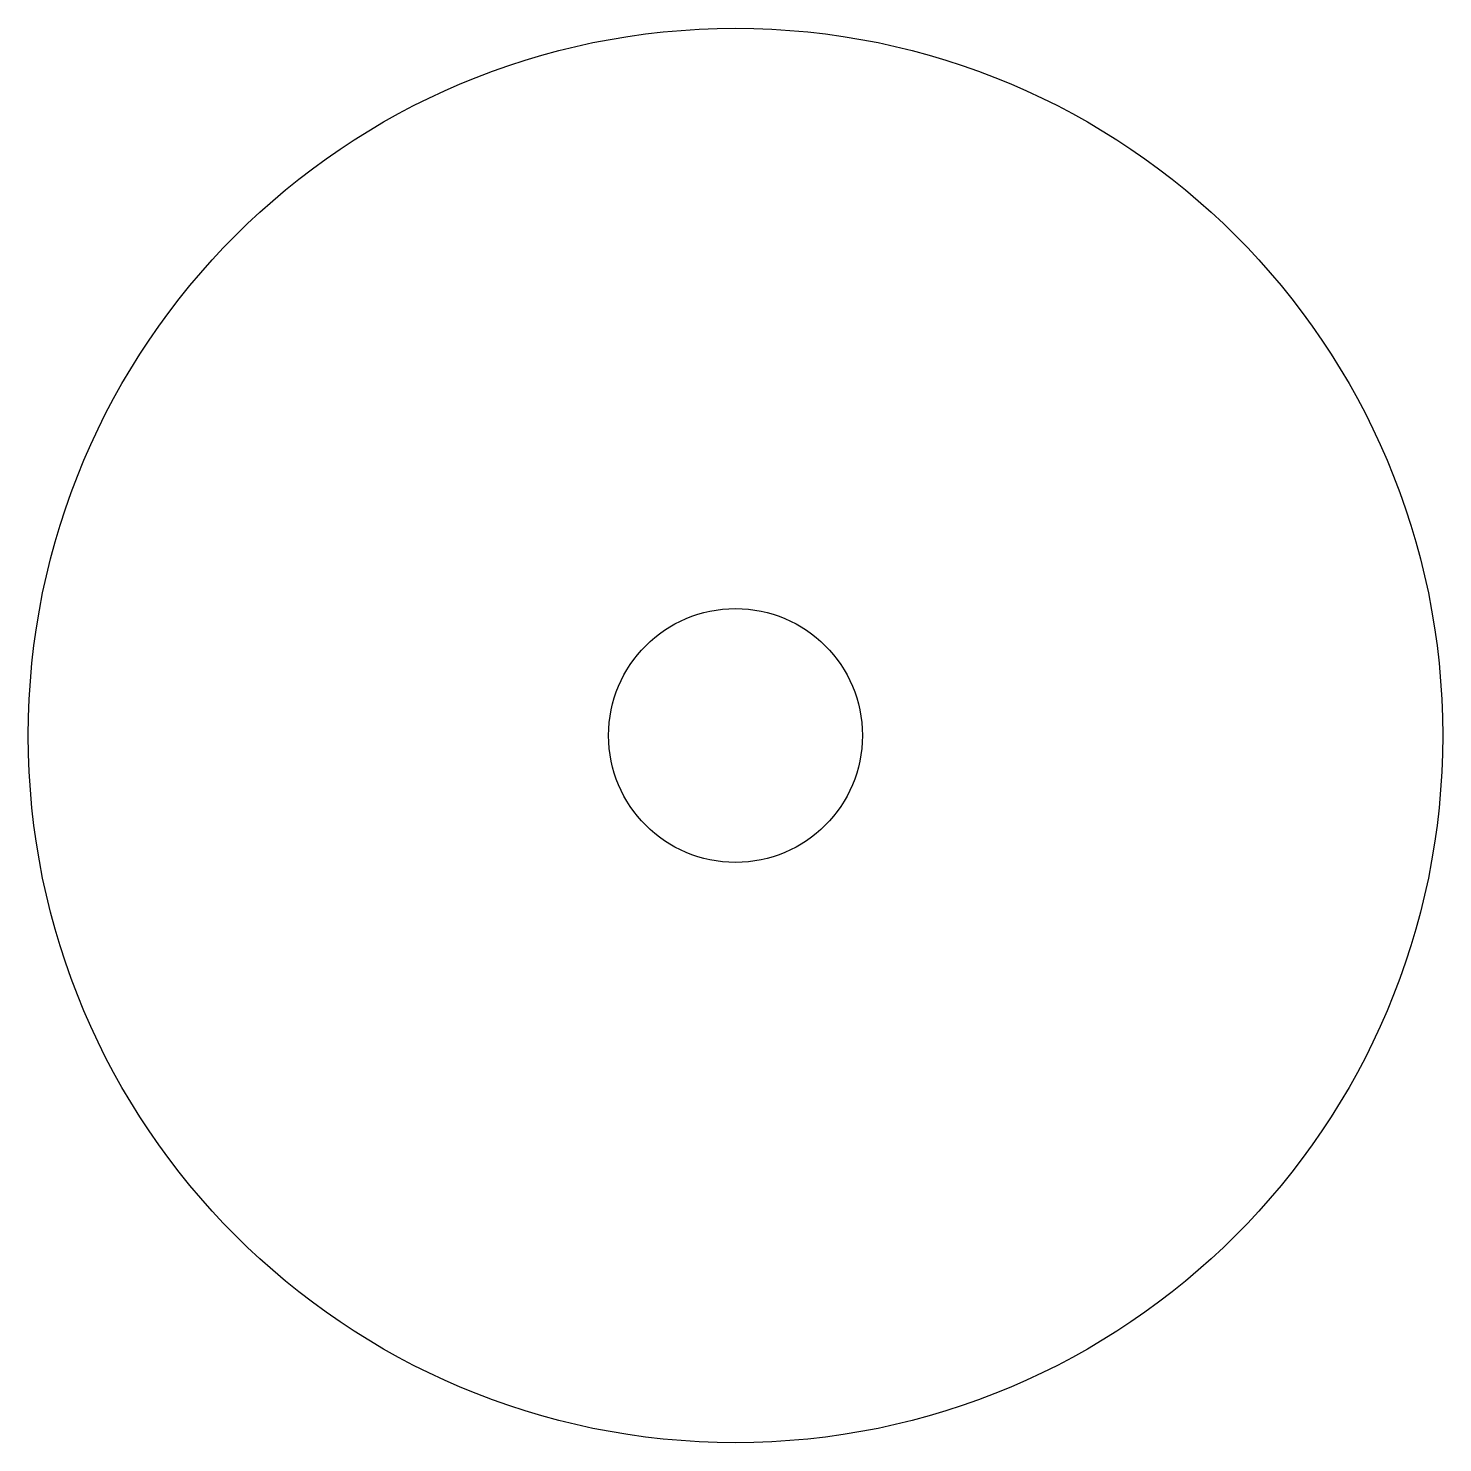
# Model space of a CAD drawing. Extents: x 256.1 to 263.9, y -61.9 to -54.1.
import ezdxf

# ---------------------------------------------------------------- set-up
doc = ezdxf.new("R2010")
doc.units = 0
doc.layers.add('Shape2DView043', color=7, linetype='CONTINUOUS')

msp = doc.modelspace()

# ---------------------------------------------------------------- linework, layer by layer
at = {"layer": 'Shape2DView043'}
for radius in [3.9, 0.7]:
    msp.add_circle((260, -58), radius, dxfattribs=at)

doc.saveas('drawing.dxf')
